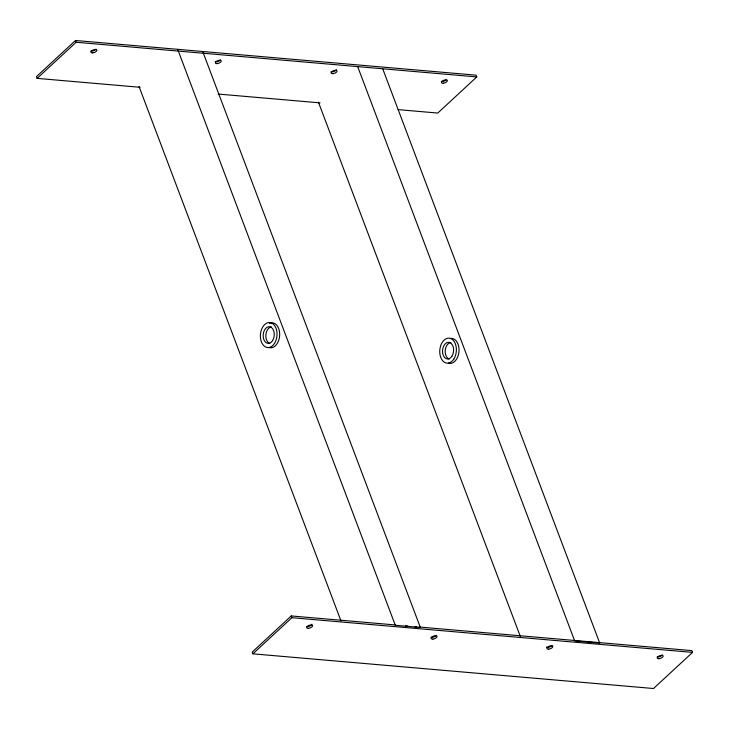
<?xml version="1.0" encoding="UTF-8"?>
<svg xmlns="http://www.w3.org/2000/svg" width="729" height="729" viewBox="0 0 729 729"><rect width="100%" height="100%" fill="white"/><g stroke="black" fill="none" stroke-linecap="round" stroke-linejoin="round"><path stroke-width="1.09" d="M398.143 109.623L437.755 113.059L476.784 76.919L476.119 75.169L75.479 40.487L36.45 76.618L37.115 78.377L140.105 87.289M37.115 78.377L76.144 42.246L476.784 76.919M395.364 624.953L291.245 615.941L252.216 652.081L252.881 653.831L653.521 688.513L692.55 652.382L691.885 650.623L419.129 627.013M252.881 653.831L291.91 617.7L692.55 652.382M218.199 94.05L320.049 102.871M405.552 625.837L407.812 626.038M414.61 626.621L416.87 626.822M382.889 69.237L599.721 643.069L574.68 640.9L357.848 67.068M318.418 102.142L520.369 636.581M202.717 51.495L420.351 627.459L395.309 625.291L177.676 49.335M139.048 86.532L340.999 620.971M75.479 40.487L76.144 42.246M291.245 615.941L291.91 617.7M662.269 654.988A3.135 1.385 -20.7 0 1 657.157 656.82M551.935 645.438A3.135 1.385 -20.7 0 1 549.174 647.152A3.135 1.385 -20.7 0 1 546.44 647.051M436.142 635.387A3.135 1.385 -20.7 0 1 431.03 637.21M311.912 624.215A3.135 1.385 -20.7 0 1 309.716 626.083A3.135 1.385 -20.7 0 1 306.59 626.466M446.112 79.98A3.135 1.385 -20.7 0 1 441.382 81.356M336.379 69.556A3.135 1.385 -20.7 0 1 334.174 71.415A3.135 1.385 -20.7 0 1 331.057 71.806M220.377 59.933A3.135 1.385 -20.7 0 1 215.265 61.755M95.936 49.189A3.135 1.385 -20.7 0 1 90.824 51.012M269.411 323.357A12.557 8.292 -85.1 0 1 279.69 334.684A12.557 8.292 -85.1 0 1 269.001 347.523M269.785 343.441A8.365 5.531 -85.1 0 1 265.875 334.593A8.365 5.531 -85.1 0 1 271.498 326.938M450.941 338.384A12.557 8.292 -85.1 0 1 458.96 351.934A12.557 8.292 -85.1 0 1 448.371 363.133M449.155 359.051A8.365 5.531 -85.1 0 1 445.246 350.202A8.365 5.531 -85.1 0 1 450.868 342.548M659.034 658.679A3.135 1.385 -20.7 0 0 663.144 655.936A3.135 1.385 -20.7 0 0 658.396 656.355A3.135 1.385 -20.7 0 0 659.034 658.679M548.7 649.129A3.135 1.385 -20.7 0 0 552.81 646.386A3.135 1.385 -20.7 0 0 548.062 646.805A3.135 1.385 -20.7 0 0 548.7 649.129M432.908 639.078A3.135 1.385 -20.7 0 0 437.026 636.335A3.135 1.385 -20.7 0 0 432.279 636.754A3.135 1.385 -20.7 0 0 432.908 639.078M308.467 628.334A3.135 1.385 -20.7 0 0 312.586 625.591A3.135 1.385 -20.7 0 0 307.838 626.011A3.135 1.385 -20.7 0 0 308.467 628.334M443.268 83.215A3.135 1.385 -20.7 0 0 447.378 80.472A3.135 1.385 -20.7 0 0 442.631 80.892A3.135 1.385 -20.7 0 0 443.268 83.215M332.934 73.665A3.135 1.385 -20.7 0 0 337.044 70.923A3.135 1.385 -20.7 0 0 332.296 71.342A3.135 1.385 -20.7 0 0 332.934 73.665M217.142 63.614A3.135 1.385 -20.7 0 0 221.252 60.871A3.135 1.385 -20.7 0 0 216.504 61.291A3.135 1.385 -20.7 0 0 217.142 63.614M92.701 52.871A3.135 1.385 -20.7 0 0 96.82 50.128A3.135 1.385 -20.7 0 0 92.073 50.547A3.135 1.385 -20.7 0 0 92.701 52.871M274.45 343.477A12.557 8.292 -85.1 0 0 271.07 322.81A12.557 8.292 -85.1 0 0 260.608 338.867A12.557 8.292 -85.1 0 0 274.45 343.477M272.537 340.671A8.365 5.531 -85.1 0 0 270.277 326.893A8.365 5.531 -85.1 0 0 263.306 337.6A8.365 5.531 -85.1 0 0 272.537 340.671M453.812 359.087A12.557 8.292 -85.1 0 0 450.44 338.42A12.557 8.292 -85.1 0 0 439.979 354.476A12.557 8.292 -85.1 0 0 453.812 359.087M451.907 356.281A8.365 5.531 -85.1 0 0 449.647 342.502A8.365 5.531 -85.1 0 0 442.676 353.21A8.365 5.531 -85.1 0 0 451.907 356.281"/></g></svg>
